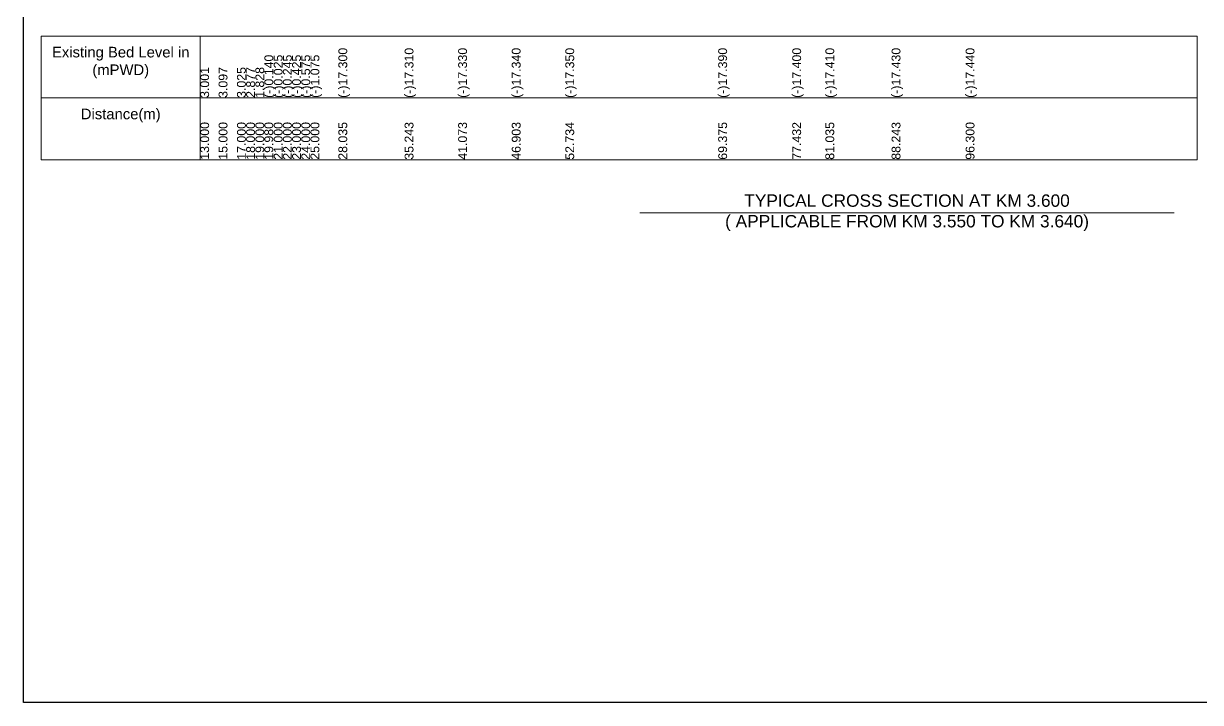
# Model space of a CAD drawing. Header units: inches. Extents: x 89000 to 1304432, y -10828 to 220529.
# Drawn here: x 284931 to 291591, y -10374 to -6532 of the extents above; entities that cross this region are included whole.
import ezdxf

# ---------------------------------------------------------------- set-up
doc = ezdxf.new("R2010")
doc.units = ezdxf.units.IN
doc.header["$LTSCALE"] = 7
doc.header["$MEASUREMENT"] = 0
for name, color, linetype, lineweight in [('Cross section Data Border', 7, 'Continuous', 9), ('Cross Section Labels', 7, 'Continuous', 9), ('Long Section Labels', 7, 'Continuous', 9)]:
    doc.layers.add(name, color=color, linetype=linetype, lineweight=lineweight)
doc.styles.get("Standard").update_dxf_attribs({"font": 'arial.ttf'})

msp = doc.modelspace()

# ---------------------------------------------------------------- linework, layer by layer
msp.add_lwpolyline([(284930.69517, -3302.56796), (294930.69517, -3302.56796), (294930.69517, -10373.56796), (284930.69517, -10373.56796)], close=True)
at = {"layer": 'Cross section Data Border'}
msp.add_lwpolyline([(285030.69517, -6602.56796), (291573.49144, -6602.56796), (291573.49144, -7302.56796), (285030.69517, -7302.56796)], close=True, dxfattribs=at)
for points in [[(285930.69517, -6602.56796), (285930.69517, -7302.56796)], [(285030.69517, -6952.56796), (291573.49144, -6952.56796)]]:
    msp.add_lwpolyline(points, dxfattribs=at)
at = {"layer": 'Cross Section Labels'}
msp.add_lwpolyline([(288418.69517, -7602.56796), (289930.69517, -7602.56796), (291442.69517, -7602.56796)], dxfattribs=at)

# ---------------------------------------------------------------- texts
at = {"layer": 'Cross section Data Border', "char_height": 60, "width": 800, "attachment_point": 5}
for s, insert in [('Existing Bed Level in (mPWD)', (285480.69517, -6752.56796)), ('Distance(m)', (285480.69517, -7052.56796))]:
    msp.add_mtext(s, dxfattribs=dict(at, insert=insert))
at = {"layer": 'Cross Section Labels', "insert": (289930.69517, -7602.56796), "char_height": 70, "attachment_point": 5}
msp.add_mtext('TYPICAL CROSS SECTION AT KM 3.600^J( APPLICABLE FROM KM 3.550 TO KM 3.640)', dxfattribs=at)
at = {"layer": 'Long Section Labels', "char_height": 50, "attachment_point": 1, "rotation": 90}
for s, insert in [('(-)0.140', (286293.653, -6952.56796)), ('(-)0.025', (286346.69601, -6952.56796)), ('(-)0.245', (286398.69611, -6952.56796)), ('(-)0.425', (286450.69621, -6952.56796)), ('(-)0.575', (286502.69632, -6952.56796)), ('(-)1.075', (286554.69642, -6952.56796)), ('(-)17.300', (286712.53844, -6952.56796)), ('(-)17.310', (287087.34068, -6952.56796)), ('(-)17.330', (287390.49643, -6952.56796)), ('(-)17.340', (287693.66554, -6952.56796)), ('(-)17.350', (287996.84358, -6952.56796)), ('(-)17.390', (288862.19725, -6952.56796)), ('(-)17.400', (289281.1488, -6952.56796)), ('(-)17.410', (289468.53453, -6952.56796)), ('(-)17.430', (289843.33121, -6952.56796)), ('(-)17.440', (290262.27486, -6952.56796)), ('3.001', (285930.69517, -6952.56796)), ('3.097', (286034.69538, -6952.56796)), ('3.025', (286138.69559, -6952.56796)), ('2.877', (286190.69569, -6952.56796)), ('1.828', (286242.6958, -6952.56796)), ('13.000', (285930.69517, -7302.56796)), ('15.000', (286034.69538, -7302.56796)), ('17.000', (286138.69559, -7302.56796)), ('18.000', (286190.69569, -7302.56796)), ('19.000', (286242.6958, -7302.56796)), ('19.980', (286293.653, -7302.56796)), ('21.000', (286346.69601, -7302.56796)), ('22.000', (286398.69611, -7302.56796)), ('23.000', (286450.69621, -7302.56796)), ('24.000', (286502.69632, -7302.56796)), ('25.000', (286554.69642, -7302.56796)), ('28.035', (286712.53844, -7302.56796)), ('35.243', (287087.34068, -7302.56796)), ('41.073', (287390.49643, -7302.56796)), ('46.903', (287693.66554, -7302.56796)), ('52.734', (287996.84358, -7302.56796)), ('69.375', (288862.19725, -7302.56796)), ('77.432', (289281.1488, -7302.56796)), ('81.035', (289468.53453, -7302.56796)), ('88.243', (289843.33121, -7302.56796)), ('96.300', (290262.27486, -7302.56796))]:
    msp.add_mtext(s, dxfattribs=dict(at, insert=insert))

doc.saveas('drawing.dxf')
